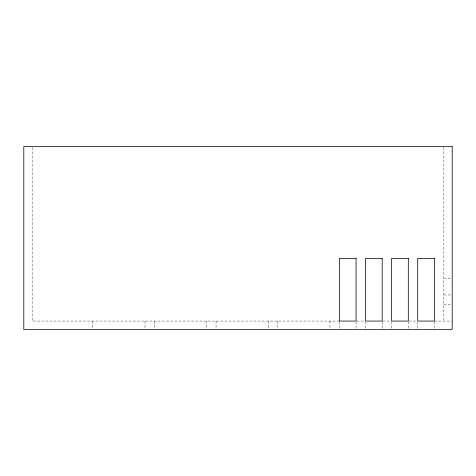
<?xml version="1.0" encoding="UTF-8"?>
<svg xmlns="http://www.w3.org/2000/svg" width="476" height="476" viewBox="0 0 476 476"><rect width="100%" height="100%" fill="white"/><g stroke="black" fill="none" stroke-linecap="round" stroke-linejoin="round"><path stroke-width="0.36" stroke-dasharray="2.38 1.78" d="M443.84 278.228L451.504 278.228M443.84 294.947L451.504 294.947M443.84 304.348L451.504 304.348M339.352 321.068L32.16 321.068L32.16 147.316M356.792 321.068L364.753 321.068M382.918 321.068L390.873 321.068M409.039 321.068L416.994 321.068M434.439 321.068L451.504 321.068M443.84 147.316L443.84 321.068M434.439 321.764L434.439 329.428M417.72 321.764L417.72 328.732M408.313 321.764L408.313 329.428M391.599 321.764L391.599 329.428M382.192 321.764L382.192 329.428M365.473 321.764L365.473 329.428M356.072 321.764L356.072 328.732M339.352 321.764L339.352 329.428M329.951 321.068L329.951 328.732M277.704 321.068L277.704 328.732M268.303 321.068L268.303 328.732M216.056 321.068L216.056 328.732M206.655 321.068L206.655 328.732M154.408 321.068L154.408 328.732M145.007 321.068L145.007 328.732M92.76 321.068L92.76 328.732"/><path stroke-width="0.71" d="M452.2 146.572L23.8 146.572L23.8 329.428L452.2 329.428L452.2 146.572M356.072 258.373L339.352 258.373L339.352 321.068L356.072 321.068L356.072 258.373M382.192 258.373L365.473 258.373L365.473 321.068L382.192 321.068L382.192 258.373M408.313 258.373L391.599 258.373L391.599 321.068L408.313 321.068L408.313 258.373M434.439 258.373L417.72 258.373L417.72 321.068L434.439 321.068L434.439 258.373"/></g></svg>
